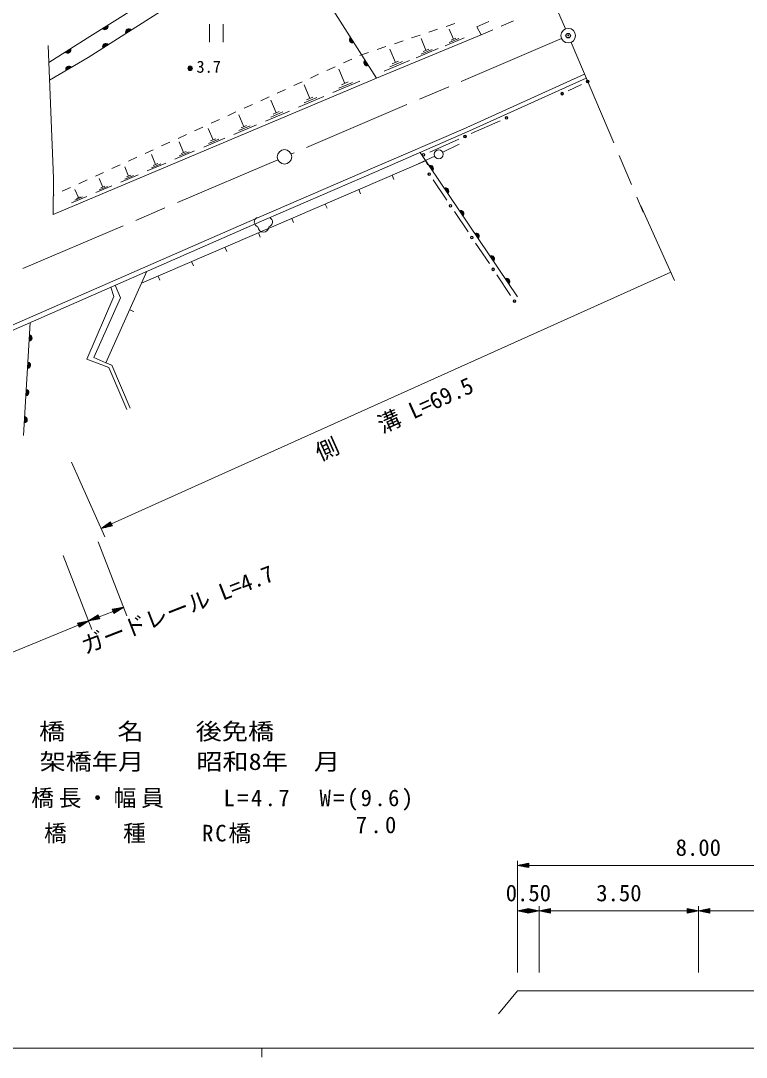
# Model space of a CAD drawing. Units: millimetres, scale not verified. Extents: x 40000 to 680000, y 20000 to 380000.
# Drawn here: x 241477 to 321313, y 204000 to 317970 of the extents above; entities that cross this region are included whole.
import ezdxf
from ezdxf.enums import TextEntityAlignment as Align

# ---------------------------------------------------------------- set-up
doc = ezdxf.new("R2010")
doc.units = ezdxf.units.MM
doc.header["$LTSCALE"] = 1000
doc.header["$PDMODE"] = 32
doc.header["$PDSIZE"] = 500
doc.linetypes.add('CHAIN', pattern=[18.5, 12, -1.5, 3.5, -1.5])
for name, color, linetype, lineweight in [('M-BGD', 7, 'Continuous', 13), ('M-BMK', 2, 'CHAIN', 13), ('M-BMK-SRVR', 3, 'Continuous', 13), ('M-STR-HTXT', 7, 'Continuous', 13), ('M-TTL-BAND', 7, 'Continuous', 13)]:
    doc.layers.add(name, color=color, linetype=linetype, lineweight=lineweight)
doc.layers.add('M-OTRS', color=6, linetype='Continuous')
doc.styles.add('ＭＳ ゴシック', font='')
doc.styles.get('ＭＳ ゴシック').set_extended_font_data('MS Gothic')

msp = doc.modelspace()

# ---------------------------------------------------------------- linework, layer by layer
at = {"layer": 'M-BGD'}
for p, q in [((270448, 327687), (280619, 311640)), ((262235, 317609), (262235, 315609)), ((263735, 317609), (263735, 315609)), ((287338, 317029), (286389, 316712)), ((289235, 317662), (288286, 317345)), ((289100, 315927), (288637, 317042)), ((292995, 317868), (291679, 317315)), ((291679, 317315), (292136, 316430)), ((292136, 316430), (293414, 316977)), ((294334, 317370), (295713, 317960)), ((283544, 315761), (282595, 315445)), ((285441, 316395), (284492, 316078)), ((286069, 314718), (285534, 316005)), ((290261, 316083), (288171, 315214)), ((289681, 316005), (288636, 315571)), ((289361, 316036), (288839, 315819)), ((281647, 315128), (280698, 314811)), ((282711, 313377), (282096, 314857)), ((287410, 314898), (284996, 313894)), ((286740, 314808), (285533, 314306)), ((286371, 314843), (285767, 314592)), ((277899, 313745), (276989, 313330)), ((278974, 314235), (278808, 314160)), ((279750, 314494), (278974, 314235)), ((284253, 313585), (281478, 312431)), ((283482, 313481), (282095, 312904)), ((283058, 313522), (282365, 313233)), ((276079, 312915), (275169, 312500)), ((277154, 311081), (276488, 312662)), ((272440, 311255), (271530, 310840)), ((274259, 312085), (273349, 311670)), ((278803, 311310), (275838, 310061)), ((277979, 311195), (276496, 310571)), ((277525, 311237), (276784, 310925)), ((270620, 310425), (269710, 310010)), ((273277, 309421), (272650, 310911)), ((303183, 310965), (301721, 310270)), ((268800, 309595), (267890, 309180)), ((269571, 307835), (268980, 309238)), ((274831, 309637), (272037, 308461)), ((274054, 309529), (272657, 308941)), ((273626, 309568), (272928, 309274)), ((265161, 307935), (264251, 307520)), ((266980, 308765), (266071, 308350)), ((271034, 308038), (268404, 306931)), ((270302, 307937), (268987, 307383)), ((269900, 307974), (269242, 307697)), ((263341, 307105), (262431, 306691)), ((266028, 306319), (265473, 307638)), ((291048, 305556), (294250, 306980)), ((259702, 305446), (258792, 305031)), ((261521, 306276), (260612, 305861)), ((262642, 304870), (262120, 306109)), ((267404, 306510), (264930, 305469)), ((266716, 306415), (265479, 305894)), ((266337, 306449), (265719, 306189)), ((257882, 304616), (256972, 304201)), ((259404, 303484), (258915, 304647)), ((263934, 305049), (261610, 304071)), ((263288, 304959), (262126, 304470)), ((262932, 304992), (262351, 304747)), ((286476, 303523), (289678, 304947)), ((287925, 303504), (289714, 304398)), ((256062, 303786), (255153, 303371)), ((256310, 302160), (255851, 303250)), ((260617, 303652), (258436, 302734)), ((260011, 303568), (258920, 303109)), ((259677, 303599), (259132, 303369)), ((296143, 287611), (285415, 303479)), ((252423, 302126), (251513, 301711)), ((254243, 302956), (253333, 302541)), ((257446, 302318), (255402, 301457)), ((256878, 302239), (255856, 301808)), ((256565, 302267), (256054, 302052)), ((287025, 303069), (285212, 302224)), ((286031, 302568), (286229, 302109)), ((250603, 301296), (249693, 300881)), ((254415, 301041), (252502, 300236)), ((253351, 300894), (252922, 301914)), ((253883, 300968), (252927, 300565)), ((253591, 300994), (253112, 300793)), ((282351, 300984), (282549, 300524)), ((248784, 300466), (247874, 300051)), ((251518, 299821), (249730, 299069)), ((250524, 299683), (250122, 300637)), ((251021, 299752), (250127, 299376)), ((250747, 299778), (250300, 299589)), ((286848, 300483), (288356, 298239)), ((245144, 298806), (245082, 298778)), ((246964, 299636), (246054, 299221)), ((248748, 298655), (247080, 297953)), ((247820, 298527), (247446, 299417)), ((248029, 298614), (247612, 298439)), ((278672, 299400), (278869, 298940)), ((248284, 298591), (247450, 298240)), ((274992, 297815), (275190, 297356)), ((289192, 296994), (290700, 294750)), ((271312, 296231), (271510, 295772)), ((267633, 294647), (267830, 294188)), ((263953, 293063), (264151, 292604)), ((291536, 293505), (293043, 291261)), ((260274, 291479), (260471, 291019)), ((254754, 289102), (255368, 290430)), ((256594, 289895), (256792, 289435)), ((293880, 290016), (295387, 287772)), ((253452, 286188), (253909, 285984)), ((241801, 272377), (242528, 284798)), ((250848, 280358), (251304, 280154))]:
    msp.add_line(p, q, dxfattribs=at)
for points in [[(244567, 313372), (248796, 316056), (270515, 329687), (281705, 336621), (290360, 341967)], [(291060, 340514), (281714, 334935), (270448, 327687), (248884, 313937), (244649, 311431)], [(245063, 296670), (280619, 311640), (292136, 316430)], [(244489, 315237), (245099, 300661), (245063, 296670)], [(239875, 283634), (266855, 295468), (280632, 301376), (290860, 305873), (303700, 311666)], [(239888, 284203), (266628, 295881), (280424, 301855), (290154, 306055), (303511, 312111)], [(250848, 280358), (254754, 289102), (286031, 302568)], [(251383, 288681), (251736, 287664), (248753, 280775), (251185, 279852), (253138, 275209)], [(253511, 275386), (251487, 280109), (250848, 280358), (249534, 280926), (252446, 287504), (251880, 288899)], [(294051, 208790), (296146, 211311), (335919, 211311), (338050, 208754)]]:
    msp.add_lwpolyline(points, dxfattribs=at)
for centre, radius in [((260115, 312735), 250), ((260115, 312735), 204), ((260115, 312735), 159), ((260115, 312735), 114), ((260115, 312735), 68.2), ((260115, 312735), 22.7), ((303861, 311287), 150), ((303861, 311287), 120), ((303861, 311287), 100), ((301043, 309948), 150), ((301043, 309948), 120), ((301043, 309948), 100), ((294935, 307284), 150), ((294935, 307284), 120), ((294935, 307284), 100), ((290363, 305251), 150), ((290363, 305251), 120), ((290363, 305251), 100), ((285791, 303218), 150), ((285791, 303218), 120), ((285791, 303218), 100), ((287478, 303280), 500), ((286430, 301105), 150), ((286430, 301105), 120), ((286430, 301105), 100), ((288774, 297616), 150), ((288774, 297616), 120), ((288774, 297616), 100), ((291118, 294127), 150), ((291118, 294127), 120), ((291118, 294127), 100), ((293461, 290638), 150), ((293461, 290638), 120), ((293461, 290638), 100), ((295805, 287149), 150), ((295805, 287149), 120), ((295805, 287149), 100)]:
    msp.add_circle(centre, radius, dxfattribs=at)
for centre, radius, start, end in [((250733, 317336), 354, 220.90973, 23.31491), ((250733, 317336), 283, 223.13377, 21.09087), ((250733, 317336), 212, 226.8801, 17.34454), ((250733, 317336), 142, 234.59183, 9.63281), ((250733, 317336), 100, 244.90949, 359.31515), ((253372, 316734), 354, 41.32255, 203.72773), ((253372, 316734), 283, 43.54659, 201.50369), ((253372, 316734), 212, 47.29291, 197.75736), ((253372, 316734), 142, 55.00464, 190.04563), ((253372, 316734), 100, 65.3223, 179.72797), ((277988, 315892), 354, 131.16694, 293.57212), ((277988, 315892), 283, 133.39098, 291.34808), ((277988, 315892), 212, 137.13731, 287.60176), ((277988, 315892), 142, 144.84904, 279.89003), ((277988, 315892), 100, 155.1667, 269.57237), ((246653, 314760), 354, 221.21004, 23.61522), ((246653, 314760), 283, 223.43408, 21.39118), ((246653, 314760), 212, 227.18041, 17.64485), ((246653, 314760), 142, 234.89213, 9.93312), ((246653, 314760), 100, 245.2098, 359.61546), ((250842, 315121), 354, 41.32255, 203.72773), ((250842, 315121), 283, 43.54659, 201.50369), ((250842, 315121), 212, 47.29291, 197.75736), ((250842, 315121), 142, 55.00464, 190.04563), ((250842, 315121), 100, 65.3223, 179.72797), ((279595, 313358), 354, 131.16694, 293.57212), ((279595, 313358), 283, 133.39098, 291.34808), ((279595, 313358), 212, 137.13731, 287.60176), ((279595, 313358), 142, 144.84904, 279.89003), ((246794, 312637), 354, 39.40292, 201.8081), ((246794, 312637), 283, 41.62696, 199.58406), ((246794, 312637), 212, 45.37329, 195.83774), ((246794, 312637), 142, 53.08502, 188.12601), ((246794, 312637), 100, 63.40268, 177.80834), ((279595, 313358), 100, 155.1667, 269.57237), ((286533, 301728), 354, 312.85825, 115.26343), ((286533, 301728), 283, 315.08229, 113.03939), ((286533, 301728), 212, 318.82861, 109.29306), ((286533, 301728), 142, 326.54034, 101.58133), ((286533, 301728), 100, 336.85801, 91.26367), ((288214, 299243), 354, 312.85825, 115.26343), ((288214, 299243), 283, 315.08229, 113.03939), ((288214, 299243), 212, 318.82861, 109.29306), ((288214, 299243), 142, 326.54034, 101.58133), ((288214, 299243), 100, 336.85801, 91.26367), ((267713, 295840), 536, 116.08703, 255.33416), ((268642, 295840), 536, 284.66584, 63.91297), ((289894, 296757), 354, 312.85825, 115.26343), ((289894, 296757), 283, 315.08229, 113.03939), ((289894, 296757), 212, 318.82861, 109.29306), ((289894, 296757), 142, 326.54034, 101.58133), ((289894, 296757), 100, 336.85801, 91.26367), ((268177, 295321), 600, 180, 0), ((291574, 294272), 354, 312.85825, 115.26343), ((291574, 294272), 283, 315.08229, 113.03939), ((291574, 294272), 212, 318.82861, 109.29306), ((291574, 294272), 142, 326.54034, 101.58133), ((291574, 294272), 100, 336.85801, 91.26367), ((293254, 291787), 354, 312.85825, 115.26343), ((293254, 291787), 283, 315.08229, 113.03939), ((293254, 291787), 212, 318.82861, 109.29306), ((293254, 291787), 142, 326.54034, 101.58133), ((293254, 291787), 100, 336.85801, 91.26367), ((294934, 289301), 354, 312.85825, 115.26343), ((294934, 289301), 283, 315.08229, 113.03939), ((294934, 289301), 212, 318.82861, 109.29306), ((294934, 289301), 142, 326.54034, 101.58133), ((294934, 289301), 100, 336.85801, 91.26367), ((242374, 283083), 354, 275.44847, 77.85365), ((242374, 283083), 283, 277.67251, 75.62961), ((242374, 283083), 212, 281.41884, 71.88328), ((242374, 283083), 142, 289.13057, 64.17155), ((242374, 283083), 100, 299.44823, 53.85389), ((242198, 280088), 354, 275.44847, 77.85365), ((242198, 280088), 283, 277.67251, 75.62961), ((242198, 280088), 212, 281.41884, 71.88328), ((242198, 280088), 142, 289.13057, 64.17155), ((242198, 280088), 100, 299.44823, 53.85389), ((242023, 277093), 354, 275.44847, 77.85365), ((242023, 277093), 283, 277.67251, 75.62961), ((242023, 277093), 212, 281.41884, 71.88328), ((242023, 277093), 142, 289.13057, 64.17155), ((242023, 277093), 100, 299.44823, 53.85389), ((241848, 274098), 354, 275.44847, 77.85365), ((241848, 274098), 283, 277.67251, 75.62961), ((241848, 274098), 212, 281.41884, 71.88328), ((241848, 274098), 142, 289.13057, 64.17155), ((241848, 274098), 100, 299.44823, 53.85389)]:
    msp.add_arc(centre, radius, start, end, dxfattribs=at)
at = {"layer": 'M-BMK'}
for p, q in [((293058, 336713), (301405, 317066)), ((300982, 316016), (271237, 303318)), ((302031, 315594), (309961, 296928)), ((269766, 302689), (179050, 263963))]:
    msp.add_line(p, q, dxfattribs=at)
at = {"layer": 'M-BMK-SRVR'}
for centre in [(301718, 316330), (270502, 303003)]:
    msp.add_circle(centre, 800, dxfattribs=at)
at = {"layer": 'M-OTRS'}
msp.add_point((301718, 316330), dxfattribs=at)
at = {"layer": 'M-STR-HTXT'}
for p, q in [((309716, 297610), (313406, 289401)), ((251469, 262656), (312996, 290314)), ((247049, 269440), (250739, 261231)), ((250329, 262144), (251367, 262884)), ((250329, 262144), (251469, 262656)), ((250329, 262144), (251572, 262428)), ((251449, 262702), (250537, 262292)), ((251490, 262610), (250578, 262200)), ((250744, 262440), (251428, 262747)), ((250826, 262257), (251510, 262565)), ((251408, 262793), (250952, 262588)), ((251531, 262519), (251075, 262314)), ((251159, 262736), (251387, 262838)), ((251323, 262371), (251551, 262474)), ((251572, 262428), (251367, 262884)), ((250013, 260673), (253171, 252551)), ((246138, 259166), (249296, 251045)), ((250099, 252430), (251644, 253030)), ((252809, 253483), (251553, 253263)), ((251553, 253263), (251734, 252797)), ((251804, 253307), (251571, 253217)), ((251589, 253170), (252055, 253351)), ((252307, 253395), (251607, 253124)), ((251626, 253077), (252558, 253439)), ((252809, 253483), (251644, 253030)), ((251662, 252984), (252594, 253346)), ((252379, 253209), (251680, 252937)), ((251698, 252891), (252164, 253072)), ((252809, 253483), (251734, 252797)), ((248958, 251986), (247707, 251743)), ((248458, 251889), (247764, 251604)), ((247783, 251558), (248708, 251937)), ((248958, 251986), (247802, 251511)), ((248958, 251986), (247897, 251280)), ((248934, 251977), (250008, 252663)), ((248934, 251977), (250099, 252430)), ((248934, 251977), (250189, 252197)), ((250081, 252476), (249149, 252114)), ((250117, 252383), (249185, 252021)), ((249364, 252251), (250063, 252523)), ((249436, 252065), (250135, 252336)), ((250044, 252569), (249578, 252388)), ((250153, 252290), (249687, 252109)), ((249793, 252525), (250026, 252616)), ((249938, 252153), (250171, 252243)), ((250189, 252197), (250008, 252663)), ((251949, 252935), (251716, 252844)), ((178427, 223034), (247802, 251511)), ((247707, 251743), (247897, 251280)), ((247957, 251791), (247726, 251696)), ((247745, 251650), (248207, 251840)), ((247821, 251465), (248746, 251845)), ((248533, 251704), (247840, 251419)), ((247859, 251373), (248321, 251562)), ((248109, 251421), (247878, 251326)), ((296146, 213311), (296146, 225600)), ((296146, 225100), (297396, 225350)), ((296146, 225100), (297396, 224850)), ((296146, 225100), (297396, 225100)), ((297396, 225150), (296396, 225150)), ((297396, 225050), (296396, 225050)), ((296646, 225200), (297396, 225200)), ((296646, 225000), (297396, 225000)), ((297396, 225250), (296896, 225250)), ((297396, 224950), (296896, 224950)), ((297146, 225300), (297396, 225300)), ((297146, 224900), (297396, 224900)), ((297396, 224850), (297396, 225350)), ((297396, 225100), (298526, 225100)), ((298526, 225100), (316068, 225100)), ((316068, 225100), (333433, 225100)), ((296146, 220100), (297396, 220350)), ((296146, 220100), (297396, 219850)), ((296146, 220100), (297396, 220100)), ((297396, 220150), (296396, 220150)), ((297396, 220050), (296396, 220050)), ((296646, 220200), (297396, 220200)), ((296646, 220000), (297396, 220000)), ((297396, 220250), (296896, 220250)), ((297146, 220300), (297396, 220300)), ((298526, 220100), (297276, 220350)), ((297276, 220350), (297276, 219850)), ((297526, 220300), (297276, 220300)), ((297276, 220250), (297776, 220250)), ((298026, 220200), (297276, 220200)), ((297276, 220150), (298276, 220150)), ((298526, 220100), (297276, 219850)), ((298526, 220100), (297276, 220100)), ((297276, 220050), (298276, 220050)), ((298026, 220000), (297276, 220000)), ((297396, 219850), (297396, 220350)), ((298526, 213311), (298526, 220600)), ((298526, 220100), (299776, 220350)), ((298526, 220100), (299776, 219850)), ((298526, 220100), (299776, 220100)), ((299776, 220150), (298776, 220150)), ((299776, 220050), (298776, 220050)), ((299026, 220200), (299776, 220200)), ((299026, 220000), (299776, 220000)), ((299776, 220250), (299276, 220250)), ((299526, 220300), (299776, 220300)), ((299776, 219850), (299776, 220350)), ((299776, 220100), (314818, 220100)), ((316068, 220100), (314818, 220350)), ((314818, 220350), (314818, 219850)), ((315068, 220300), (314818, 220300)), ((314818, 220250), (315318, 220250)), ((315568, 220200), (314818, 220200)), ((314818, 220150), (315818, 220150)), ((316068, 220100), (314818, 219850)), ((316068, 220100), (314818, 220100)), ((314818, 220050), (315818, 220050)), ((315568, 220000), (314818, 220000)), ((316068, 213311), (316068, 220600)), ((316068, 220100), (317318, 220350)), ((316068, 220100), (317318, 219850)), ((316068, 220100), (317318, 220100)), ((317318, 220150), (316318, 220150)), ((317318, 220050), (316318, 220050)), ((316568, 220200), (317318, 220200)), ((316568, 220000), (317318, 220000)), ((317318, 220250), (316818, 220250)), ((317068, 220300), (317318, 220300)), ((317318, 219850), (317318, 220350)), ((317318, 220100), (332183, 220100)), ((297396, 219950), (296896, 219950)), ((297146, 219900), (297396, 219900)), ((297276, 219950), (297776, 219950)), ((297526, 219900), (297276, 219900)), ((299776, 219950), (299276, 219950)), ((299526, 219900), (299776, 219900)), ((314818, 219950), (315318, 219950)), ((315068, 219900), (314818, 219900)), ((317318, 219950), (316818, 219950)), ((317068, 219900), (317318, 219900))]:
    msp.add_line(p, q, dxfattribs=at)
at = {"layer": 'M-TTL-BAND'}
for p, q in [((40000, 205000), (579000, 205000)), ((268000, 205000), (268000, 204000))]:
    msp.add_line(p, q, dxfattribs=at)

# ---------------------------------------------------------------- texts
at = {"layer": 'M-BGD', "style": 'ＭＳ ゴシック'}
msp.add_text('3.7', height=1320, dxfattribs=at).set_placement((260814, 311856), align=Align.BOTTOM_LEFT)
at = {"layer": 'M-STR-HTXT', "style": 'ＭＳ ゴシック'}
for s, rotation, p in [('側\u3000\u3000溝 L=69.5', 24.205, (283180, 272854)), ('ガードレール L=4.7', 21.251, (259245, 251865))]:
    msp.add_text(s, height=1833, rotation=rotation, dxfattribs=at).set_placement(p, align=Align.BOTTOM_CENTER)
at = {"layer": 'M-STR-HTXT', "style": 'ＭＳ ゴシック', "width": 1.15}
for s, p in [('橋\u3000\u3000名\u3000\u3000後免橋', (256424, 238369)), ('架橋年月\u3000\u3000昭和8年\u3000月', (260084, 235041))]:
    msp.add_text(s, height=1832, dxfattribs=at).set_placement(p, align=Align.BOTTOM_CENTER)
at = {"layer": 'M-STR-HTXT', "style": 'ＭＳ ゴシック'}
for s, p in [('8.00', (316033, 225600)), ('0.50', (297336, 220600)), ('3.50', (307297, 220600))]:
    msp.add_text(s, height=1833, dxfattribs=at).set_placement(p, align=Align.BOTTOM_CENTER)
at = {"layer": 'M-STR-HTXT', "char_height": 1832, "attachment_point": 8, "style": 'ＭＳ ゴシック'}
for s, insert in [('\\T1.21;橋長・幅員\u3000\\~\\~L=4.7\u3000W=(9.6)', (263774, 231117)), ('\\T1.29;7.0', (280755, 228609)), ('\\T1.16;橋\u3000\u3000種\u3000\u3000RC橋', (255633, 227526))]:
    msp.add_mtext(s, dxfattribs=dict(at, insert=insert))

doc.saveas('drawing.dxf')
